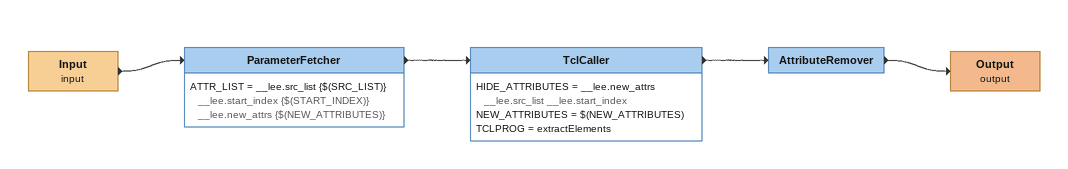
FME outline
Input (input)
    -> ParameterFetcher
ParameterFetcher
    ATTR_LIST = __lee.src_list {$(SRC_LIST)} __lee.start_index {$(START_INDEX)} __lee.new_attrs {$(NEW_ATTRIBUTES)}
    -> TclCaller
TclCaller
    HIDE_ATTRIBUTES = __lee.new_attrs __lee.src_list __lee.start_index
    NEW_ATTRIBUTES = $(NEW_ATTRIBUTES)
    TCLPROG = extractElements
    -> AttributeRemover
AttributeRemover
    -> Output (output)
Output (output)
